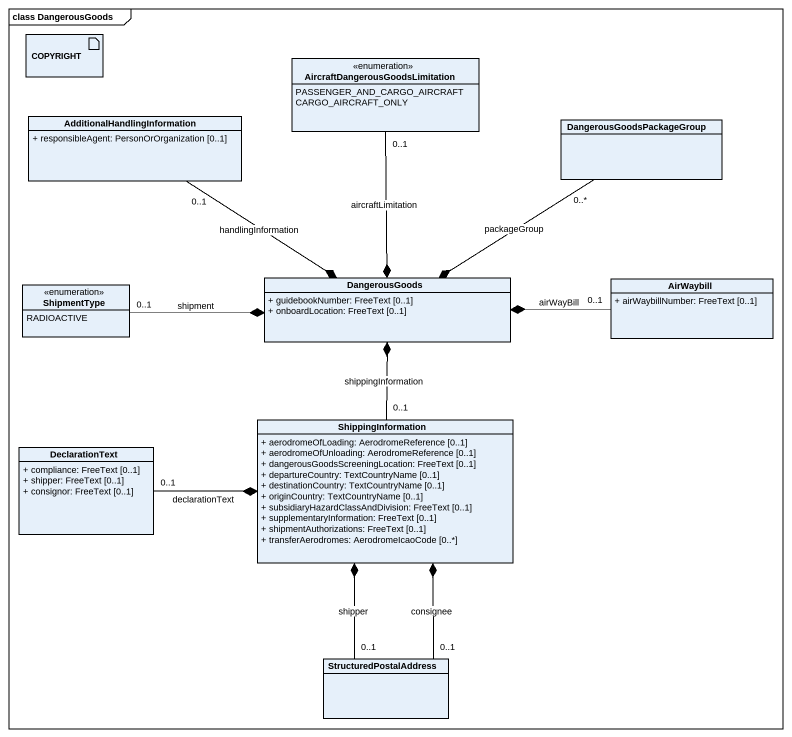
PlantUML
@startuml
mainframe class DangerousGoods
allowmixing
hide circle
hide empty members
skinparam classAttributeIconSize 0
artifact COPYRIGHT
enum "AircraftDangerousGoodsLimitation" as AircraftDangerousGoodsLimita {
  PASSENGER_AND_CARGO_AIRCRAFT
  CARGO_AIRCRAFT_ONLY
}
class "AdditionalHandlingInformation" as AdditionalHandlingInformatio {
  + responsibleAgent: PersonOrOrganization [0..1]
}
class DangerousGoodsPackageGroup
enum ShipmentType {
  RADIOACTIVE
}
class DangerousGoods {
  + guidebookNumber: FreeText [0..1]
  + onboardLocation: FreeText [0..1]
}
class AirWaybill {
  + airWaybillNumber: FreeText [0..1]
}
class DeclarationText {
  + compliance: FreeText [0..1]
  + shipper: FreeText [0..1]
  + consignor: FreeText [0..1]
}
class ShippingInformation {
  + aerodromeOfLoading: AerodromeReference [0..1]
  + aerodromeOfUnloading: AerodromeReference [0..1]
  + dangerousGoodsScreeningLocation: FreeText [0..1]
  + departureCountry: TextCountryName [0..1]
  + destinationCountry: TextCountryName [0..1]
  + originCountry: TextCountryName [0..1]
  + subsidiaryHazardClassAndDivision: FreeText [0..1]
  + supplementaryInformation: FreeText [0..1]
  + shipmentAuthorizations: FreeText [0..1]
  + transferAerodromes: AerodromeIcaoCode [0..*]
}
class StructuredPostalAddress
DangerousGoods *-up- "0..1" AircraftDangerousGoodsLimita : aircraftLimitation
DangerousGoods *-up- "0..1" AdditionalHandlingInformatio : handlingInformation
DangerousGoods *-up- "0..*" DangerousGoodsPackageGroup : packageGroup
DangerousGoods *-left- "0..1" ShipmentType : shipment
DangerousGoods *-right- "0..1" AirWaybill : airWayBill
DangerousGoods *-- "0..1" ShippingInformation : shippingInformation
ShippingInformation *-left- "0..1" DeclarationText : declarationText
ShippingInformation *-- "0..1" StructuredPostalAddress : consignee
ShippingInformation *-- "0..1" StructuredPostalAddress : shipper
@enduml
